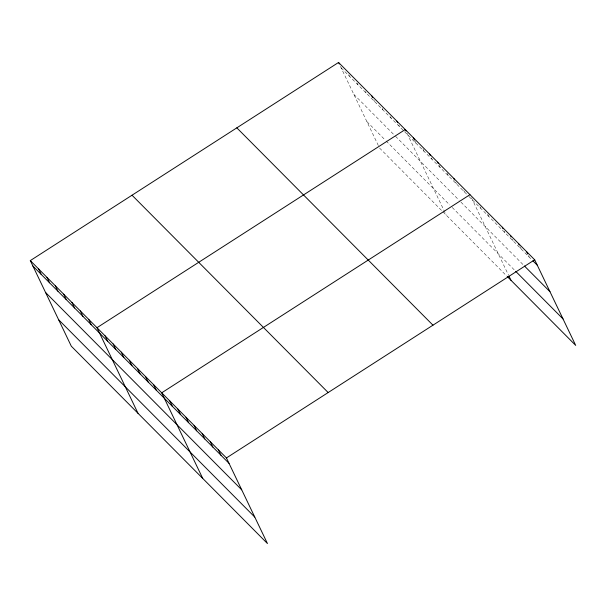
<?xml version="1.0" encoding="UTF-8"?>
<svg xmlns="http://www.w3.org/2000/svg" width="606" height="606" viewBox="0 0 606 606"><rect width="100%" height="100%" fill="white"/><g stroke="black" fill="none" stroke-linecap="round" stroke-linejoin="round"><path stroke-width="0.45" stroke-dasharray="3.03 2.27" d="M341.148 67.895L403.99 131.116M404.634 131.767L468.211 195.723M468.832 196.352L531.689 259.595M353.828 94.354L394.226 134.994M395.506 136.282L459.098 200.268M460.969 202.146L523.826 265.383M366.888 121.609L385.477 140.319M386.12 140.963L449.75 204.98M452.243 207.487L514.479 270.102M379.561 148.061L506.616 275.897M528.455 255.535L529.197 257.088M519.993 246.619L521.107 248.952M512.275 239.256L513.017 240.809M504.184 231.113L504.927 232.666M487.633 214.062L488.747 216.387M479.914 206.699L480.656 208.252M471.445 197.783L508.601 275.313M463.726 190.413L464.476 191.966M455.636 182.277L456.386 183.83M447.175 173.361L448.288 175.687M439.085 165.218L440.198 167.551M431.366 157.855L432.108 159.408M422.905 148.94L424.018 151.273M414.815 140.804L415.928 143.13M407.096 133.434L446.251 215.16M398.756 125.048L399.505 126.601M390.423 116.663L391.165 118.215M382.083 108.277L382.833 109.83M373.75 99.892L374.493 101.444M365.41 91.506L366.16 93.059M357.078 83.12L357.82 84.673M348.745 74.727L349.488 76.28M340.405 66.342L378.371 145.584"/><path stroke-width="0.91" d="M30.3 260.603L226.439 457.939L267.451 543.537L71.311 346.208L30.3 260.603L338.549 62.463L534.689 259.792L575.7 345.397L507.237 276.518M469.961 194.677L161.711 392.817L202.73 478.422M226.439 457.939L534.689 259.792M532.932 260.845L537.287 265.231M524.448 266.011L549.968 291.683M515.721 271.352L563.027 318.938M236.825 127.851L432.964 325.18M132.025 195.215L328.164 392.552M32.906 266.042L229.045 463.37M45.579 292.493L241.718 489.83M58.638 319.748L254.778 517.085M526.599 251.657L527.712 253.982M518.501 243.514L519.251 245.066M510.411 235.378L511.161 236.931M502.321 227.235L503.071 228.788M508.995 276.147L510.972 280.275M453.78 178.391L454.523 179.944M437.6 162.113L438.343 163.665M429.51 153.977L430.252 155.53M413.322 137.698L414.443 140.024M405.975 131.108L405.232 129.555L96.99 327.695L138.001 413.3M396.9 121.17L397.642 122.723M371.887 96.006L372.637 97.558M338.549 62.463L339.292 64.016M218.349 449.796L220.955 455.227M210.259 441.653L212.865 447.092M202.169 433.517L204.775 438.949M194.079 425.374L196.677 430.813M185.989 417.239L188.587 422.67M177.899 409.095L180.497 414.534M169.801 400.96L172.407 406.391M153.621 384.674L156.227 390.112M145.531 376.538L148.137 381.969M137.441 368.395L140.047 373.834M129.351 360.259L131.956 365.691M121.261 352.116L123.866 357.548M113.171 343.973L115.776 349.412M105.08 335.838L107.679 341.269M88.65 319.309L91.256 324.748M80.318 310.923L82.916 316.355M71.978 302.538L74.583 307.969M63.645 294.152L66.251 299.584M55.305 285.767L57.911 291.198M46.973 277.374L49.578 282.813M38.633 268.988L41.238 274.427"/></g></svg>
